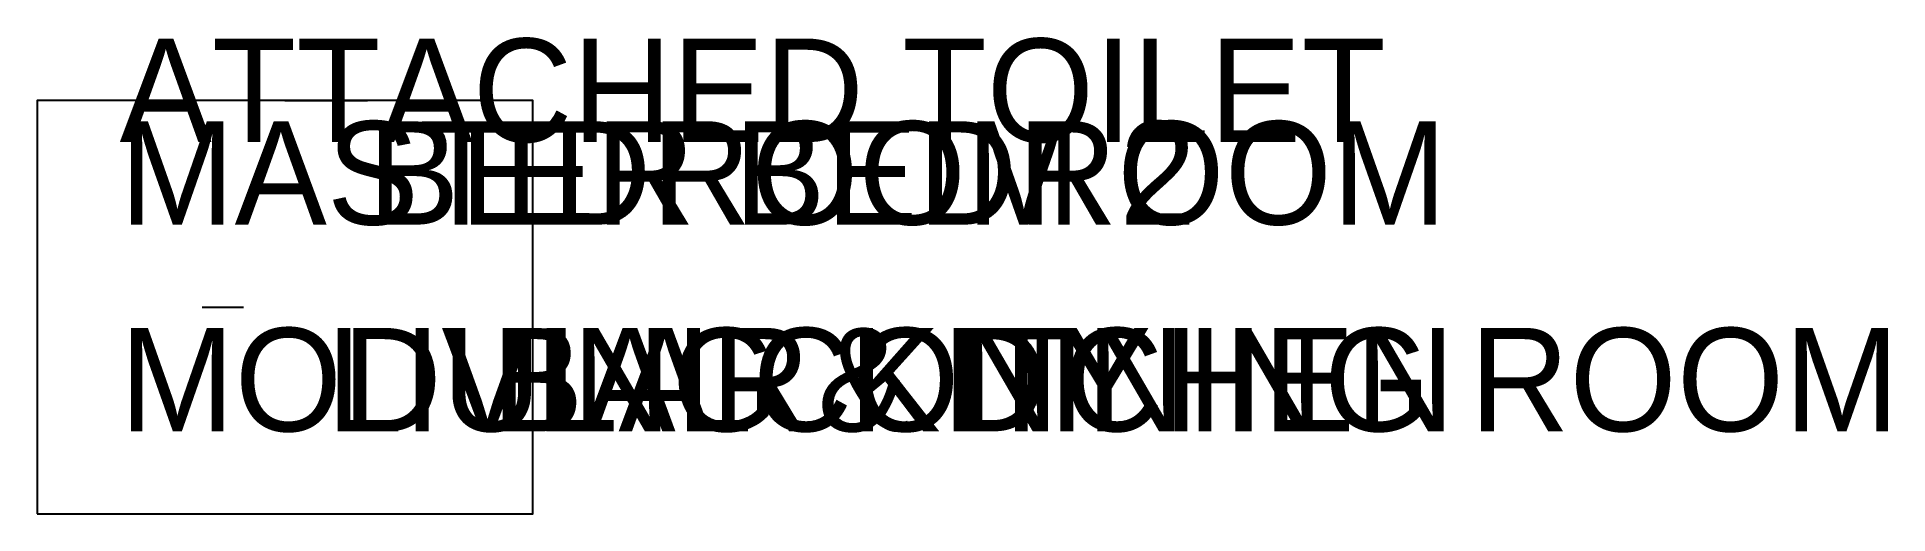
# Model space of a CAD drawing. Header units: metres. Extents: x 0 to 44.8, y 0 to 11.5.
import ezdxf

# ---------------------------------------------------------------- set-up
doc = ezdxf.new("R2010")
doc.units = ezdxf.units.M

msp = doc.modelspace()

# ---------------------------------------------------------------- linework, layer by layer
at = {"layer": 'A-DOOR'}
for p, q in [((4, 5), (5, 5)), ((1, 0), (2, 0))]:
    msp.add_line(p, q, dxfattribs=at)
at = {"layer": 'A-WALL'}
msp.add_lwpolyline([(0, 0), (12, 0), (12, 10), (0, 10)], close=True, dxfattribs=at)
at = {"layer": 'A-WINDOW'}
msp.add_line((6, 10), (8, 10), dxfattribs=at)

# ---------------------------------------------------------------- texts
at = {"layer": 'A-TEXT'}
for s, p in [('ATTACHED TOILET', (2, 9)), ('MASTER BEDROOM', (2, 7)), ('BEDROOM 2', (8, 7)), ('MODULAR KITCHEN', (2, 2)), ('LIVING & DINING ROOM', (7, 2)), ('BALCONY', (11, 2))]:
    msp.add_text(s, height=2.5, dxfattribs=at).set_placement(p)

doc.saveas('drawing.dxf')
